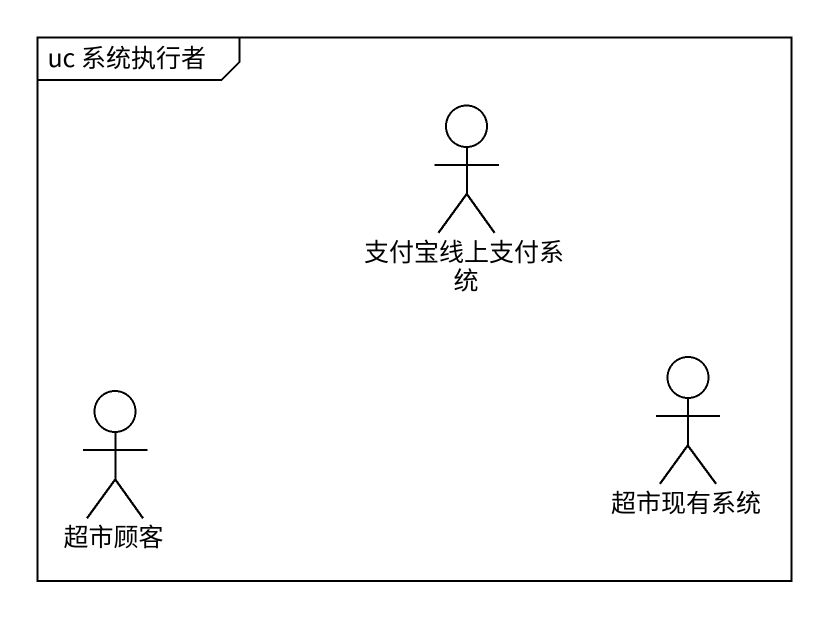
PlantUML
@startuml
mainframe uc 系统执行者
actor 支付宝线上支付系统
actor 超市顾客
actor 超市现有系统
@enduml
